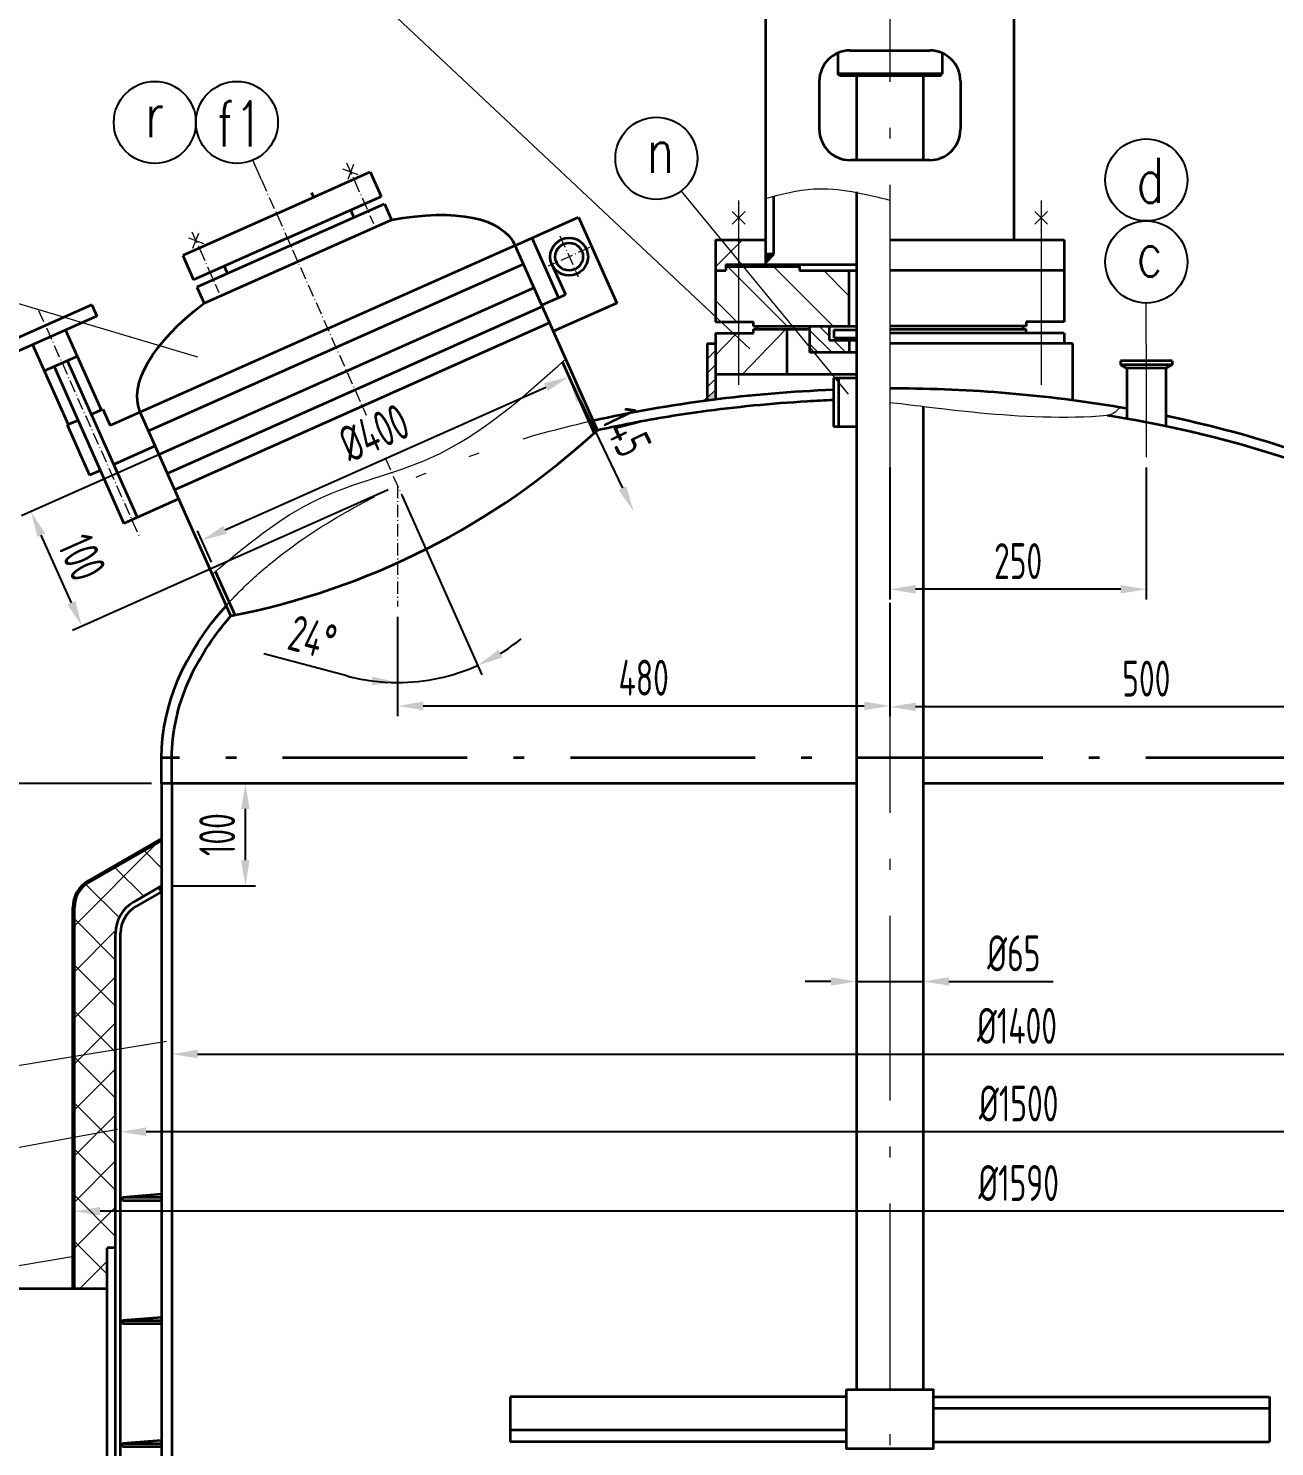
# Model space of a CAD drawing. Header units: millimetres. Extents: x -5840 to 100, y -65 to 8345.
# Drawn here: x -4741 to -3526, y 5508 to 6891 of the extents above; entities that cross this region are included whole.
import ezdxf

# ---------------------------------------------------------------- set-up
doc = ezdxf.new("R2010")
doc.units = ezdxf.units.MM
doc.linetypes.add('ACAD_ISO10W100', pattern=[18.7, 12, -3, 0.7, -3])
doc.linetypes.add('ACAD_ISO12W100', pattern=[22.4, 12, -3, 0.7, -3, 0.7, -3])
doc.layers.get('Defpoints').update_dxf_attribs({"color": 2})
for name, color, linetype, lineweight in [('中心线', 1, 'ACAD_ISO10W100', 18), ('中粗线', 4, 'Continuous', 35), ('双点划线', 3, 'ACAD_ISO12W100', 18), ('文本', 7, 'Continuous', 18), ('标注', 7, 'Continuous', 18), ('细实线', 7, 'Continuous', 18)]:
    doc.layers.add(name, color=color, linetype=linetype, lineweight=lineweight)
doc.styles.add('HGCAD', font='gbenor.shx', dxfattribs={"width": 0.75, "bigfont": 'gbcbig.shx'})
doc.styles.add('HZTXT', font='TXT.SHX', dxfattribs={"width": 0.75, "bigfont": 'HZTXT'})
doc.dimstyles.new('HGCAD$0', dxfattribs={"dimscale": 15, "dimtxt": 3.5, "dimasz": 2.5, "dimexe": 1, "dimexo": 1, "dimgap": 1, "dimtad": 1, "dimdec": 0, "dimdsep": 46, "dimtxsty": 'HGCAD', "dimcen": 0, "dimadec": 0, "dimazin": 0, "dimtfac": 1, "dimtmove": 0, "dimatfit": 0, "dimfxl": 0, "dimarcsym": 0})
doc.dimstyles.new('HGCAD$2', dxfattribs={"dimscale": 15, "dimtxt": 3.5, "dimasz": 2.5, "dimexe": 1, "dimexo": 1, "dimgap": 1, "dimtad": 2, "dimtih": 1, "dimdec": 0, "dimdsep": 46, "dimtxsty": 'HGCAD', "dimcen": 0, "dimadec": 0, "dimazin": 0, "dimtfac": 1, "dimtmove": 0, "dimatfit": 0, "dimfxl": 0, "dimarcsym": 0})

# ---------------------------------------------------------------- blocks, each defined once
blk = doc.blocks.new('*D7')
at = {"layer": 'Defpoints', "color": 0, "ltscale": 10}
for p in [(-4214.1, 6550.8), (-4200.6, 6520.5), (-4558.7, 6361)]:
    blk.add_point(p, dxfattribs=at)
at = {"layer": '标注', "color": 0, "lineweight": -2, "ltscale": 10}
for p, q in [((-4204.6, 6529.6), (-4218.2, 6560)), ((-4549.4, 6401.6), (-4236.9, 6540.7)), ((-4562.8, 6370.2), (-4576.3, 6400.5))]:
    blk.add_line(p, q, dxfattribs=at)
at = {"layer": '标注', "color": 0, "ltscale": 10}
for points in [[(-4238.6, 6544.5), (-4235.2, 6536.9), (-4214.1, 6550.8)], [(-4551.1, 6405.4), (-4547.7, 6397.7), (-4572.2, 6391.4)]]:
    blk.add_solid(points, dxfattribs=at)
at = {"layer": '标注', "color": 0, "ltscale": 10, "insert": (-4404.3, 6496.2), "char_height": 35, "attachment_point": 5, "rotation": 24, "style": 'HGCAD'}
blk.add_mtext('%%c400', dxfattribs=at)
blk = doc.blocks.new('*D9')
at = {"layer": 'Defpoints', "color": 0, "ltscale": 10}
for p in [(-4514.1, 6742.8), (-4412, 6513.4), (-4381.4, 6444.6), (-4381.4, 6326.7), (-4328.5, 6260.1)]:
    blk.add_point(p, dxfattribs=at)
at = {"layer": '标注', "color": 0, "lineweight": -2, "ltscale": 10}
for p, q in [((-4377.3, 6435.5), (-4299.2, 6260.2)), ((-4381.4, 6316.7), (-4381.4, 6242.7)), ((-4430.9, 6259.2), (-4511.7, 6280.8))]:
    blk.add_line(p, q, dxfattribs=at)
for start, end in [(301.4679, 308.9359), (270, 294), (255.0322, 270), (255.0641, 262.5321)]:
    blk.add_arc((-4381.4, 6444.6), 191.9, start, end, dxfattribs=at)
at = {"layer": '标注', "color": 0, "ltscale": 10}
for points in [[(-4279.2, 6277.2), (-4283.1, 6284.6), (-4303.3, 6269.3)], [(-4406, 6258.5), (-4406.6, 6250.2), (-4381.4, 6252.7)]]:
    blk.add_solid(points, dxfattribs=at)
at = {"layer": '标注', "color": 0, "ltscale": 10, "insert": (-4464.2, 6296.6), "char_height": 35, "attachment_point": 5, "rotation": 345.0322, "style": 'HGCAD'}
blk.add_mtext('24°', dxfattribs=at)
blk = doc.blocks.new('*D10')
at = {"layer": 'Defpoints', "color": 0, "ltscale": 10}
for p in [(-3901.4, 6340.5), (-4381.4, 6326.7), (-3901.4, 6229.9)]:
    blk.add_point(p, dxfattribs=at)
at = {"layer": '标注', "color": 0, "lineweight": -2, "ltscale": 10}
for p, q in [((-3901.4, 6330.5), (-3901.4, 6219.9)), ((-4381.4, 6316.7), (-4381.4, 6219.9)), ((-4356.4, 6229.9), (-3926.4, 6229.9))]:
    blk.add_line(p, q, dxfattribs=at)
at = {"layer": '标注', "color": 0, "ltscale": 10}
for points in [[(-4356.4, 6234.1), (-4356.4, 6225.7), (-4381.4, 6229.9)], [(-3926.4, 6234.1), (-3926.4, 6225.7), (-3901.4, 6229.9)]]:
    blk.add_solid(points, dxfattribs=at)
at = {"layer": '标注', "color": 0, "ltscale": 10, "insert": (-4141.4, 6257.4), "char_height": 35, "attachment_point": 5, "style": 'HGCAD'}
blk.add_mtext('480', dxfattribs=at)
blk = doc.blocks.new('*D11')
at = {"layer": 'Defpoints', "color": 0, "ltscale": 10}
for p in [(-4601.4, 6123.8), (-3201.4, 6123.8), (-3201.4, 5890.4)]:
    blk.add_point(p, dxfattribs=at)
at = {"layer": '标注', "color": 0, "lineweight": -2, "ltscale": 10}
for p, q in [((-4601.4, 6113.8), (-4601.4, 5880.4)), ((-3201.4, 6113.8), (-3201.4, 5880.4)), ((-4576.4, 5890.4), (-3226.4, 5890.4))]:
    blk.add_line(p, q, dxfattribs=at)
at = {"layer": '标注', "color": 0, "ltscale": 10}
for points in [[(-4576.4, 5894.6), (-4576.4, 5886.3), (-4601.4, 5890.4)], [(-3226.4, 5894.6), (-3226.4, 5886.3), (-3201.4, 5890.4)]]:
    blk.add_solid(points, dxfattribs=at)
at = {"layer": '标注', "color": 0, "ltscale": 10, "insert": (-3777.5, 5917.9), "char_height": 35, "attachment_point": 5, "style": 'HGCAD'}
blk.add_mtext('%%c1400', dxfattribs=at)
blk = doc.blocks.new('*D13')
at = {"layer": 'Defpoints', "color": 0, "ltscale": 10}
for p in [(-4651.4, 5814.7), (-3151.4, 5697.1), (-4651.4, 5657.6)]:
    blk.add_point(p, dxfattribs=at)
at = {"layer": '标注', "color": 0, "lineweight": -2, "ltscale": 10}
for p, q in [((-4651.4, 5667.6), (-4651.4, 5824.7)), ((-3151.4, 5707.1), (-3151.4, 5824.7)), ((-3176.4, 5814.7), (-4626.4, 5814.7))]:
    blk.add_line(p, q, dxfattribs=at)
at = {"layer": '标注', "color": 0, "ltscale": 10}
for points in [[(-4626.4, 5818.9), (-4626.4, 5810.5), (-4651.4, 5814.7)], [(-3176.4, 5818.9), (-3176.4, 5810.5), (-3151.4, 5814.7)]]:
    blk.add_solid(points, dxfattribs=at)
at = {"layer": '标注', "color": 0, "ltscale": 10, "insert": (-3775.8, 5842.2), "char_height": 35, "attachment_point": 5, "style": 'HGCAD'}
blk.add_mtext('%%c1500', dxfattribs=at)
blk = doc.blocks.new('*D15')
at = {"layer": 'Defpoints', "color": 0, "ltscale": 10}
for p in [(-4696.4, 5737.2), (-4696.4, 5727.8), (-3106.4, 5727.8)]:
    blk.add_point(p, dxfattribs=at)
at = {"layer": '标注', "color": 0, "lineweight": -2, "ltscale": 10}
for p, q in [((-4696.4, 5737.8), (-4696.4, 5747.2)), ((-3106.4, 5737.8), (-3106.4, 5747.2)), ((-3131.4, 5737.2), (-4671.4, 5737.2))]:
    blk.add_line(p, q, dxfattribs=at)
at = {"layer": '标注', "color": 0, "ltscale": 10}
for points in [[(-4671.4, 5741.4), (-4671.4, 5733), (-4696.4, 5737.2)], [(-3131.4, 5741.4), (-3131.4, 5733), (-3106.4, 5737.2)]]:
    blk.add_solid(points, dxfattribs=at)
at = {"layer": '标注', "color": 0, "ltscale": 10, "insert": (-3775.9, 5764.7), "char_height": 35, "attachment_point": 5, "style": 'HGCAD'}
blk.add_mtext('%%c1590', dxfattribs=at)
blk = doc.blocks.new('*D18')
at = {"layer": 'Defpoints', "color": 0, "ltscale": 10}
for p in [(-3901.4, 6472.5), (-3651.4, 6472.5), (-3901.4, 6343.6)]:
    blk.add_point(p, dxfattribs=at)
at = {"layer": '标注', "color": 0, "lineweight": -2, "ltscale": 10}
for p, q in [((-3901.4, 6462.5), (-3901.4, 6333.6)), ((-3651.4, 6462.5), (-3651.4, 6333.6)), ((-3676.4, 6343.6), (-3876.4, 6343.6))]:
    blk.add_line(p, q, dxfattribs=at)
at = {"layer": '标注', "color": 0, "ltscale": 10}
for points in [[(-3876.4, 6347.8), (-3876.4, 6339.4), (-3901.4, 6343.6)], [(-3676.4, 6347.8), (-3676.4, 6339.4), (-3651.4, 6343.6)]]:
    blk.add_solid(points, dxfattribs=at)
at = {"layer": '标注', "color": 0, "ltscale": 10, "insert": (-3776.4, 6371.1), "char_height": 35, "attachment_point": 5, "style": 'HGCAD'}
blk.add_mtext('250', dxfattribs=at)
blk = doc.blocks.new('*D19')
at = {"layer": 'Defpoints', "color": 0, "ltscale": 10}
for p in [(-3401.4, 6399.9), (-3901.4, 6229), (-3901.4, 6229)]:
    blk.add_point(p, dxfattribs=at)
at = {"layer": '标注', "color": 0, "lineweight": -2, "ltscale": 10}
for p, q in [((-3401.4, 6389.9), (-3401.4, 6219)), ((-3426.4, 6229), (-3876.4, 6229))]:
    blk.add_line(p, q, dxfattribs=at)
at = {"layer": '标注', "color": 0, "ltscale": 10}
for points in [[(-3876.4, 6233.2), (-3876.4, 6224.9), (-3901.4, 6229)], [(-3426.4, 6233.2), (-3426.4, 6224.9), (-3401.4, 6229)]]:
    blk.add_solid(points, dxfattribs=at)
at = {"layer": '标注', "color": 0, "ltscale": 10, "insert": (-3651.4, 6256.5), "char_height": 35, "attachment_point": 5, "style": 'HGCAD'}
blk.add_mtext('500', dxfattribs=at)
blk = doc.blocks.new('*D20')
at = {"layer": 'Defpoints', "color": 0, "ltscale": 10}
for p in [(-4611.4, 6154.4), (-4529.7, 6154.4), (-4611.4, 6054.4)]:
    blk.add_point(p, dxfattribs=at)
at = {"layer": '标注', "color": 0, "lineweight": -2, "ltscale": 10}
for p, q in [((-4601.4, 6154.4), (-4519.7, 6154.4)), ((-4529.7, 6079.4), (-4529.7, 6129.4)), ((-4601.4, 6054.4), (-4519.7, 6054.4))]:
    blk.add_line(p, q, dxfattribs=at)
at = {"layer": '标注', "color": 0, "ltscale": 10}
for points in [[(-4533.9, 6129.4), (-4525.6, 6129.4), (-4529.7, 6154.4)], [(-4533.9, 6079.4), (-4525.6, 6079.4), (-4529.7, 6054.4)]]:
    blk.add_solid(points, dxfattribs=at)
at = {"layer": '标注', "color": 0, "ltscale": 10, "insert": (-4557.2, 6104.4), "char_height": 35, "attachment_point": 5, "rotation": 90, "style": 'HGCAD'}
blk.add_mtext('100', dxfattribs=at)
blk = doc.blocks.new('*D29')
at = {"layer": 'Defpoints', "color": 0, "ltscale": 10}
for p in [(-4611.4, 6154.4), (-4982, 4934.4), (-4611.4, 4934.4)]:
    blk.add_point(p, dxfattribs=at)
at = {"layer": '标注', "color": 0, "lineweight": -2, "ltscale": 10}
for p, q in [((-4621.4, 6154.4), (-4992, 6154.4)), ((-4982, 6129.4), (-4982, 4959.4)), ((-4621.4, 4934.4), (-4992, 4934.4))]:
    blk.add_line(p, q, dxfattribs=at)
at = {"layer": '标注', "color": 0, "ltscale": 10}
for points in [[(-4986.1, 6129.4), (-4977.8, 6129.4), (-4982, 6154.4)], [(-4986.1, 4959.4), (-4977.8, 4959.4), (-4982, 4934.4)]]:
    blk.add_solid(points, dxfattribs=at)
at = {"layer": '标注', "color": 0, "ltscale": 10, "insert": (-5009.5, 5544.4), "char_height": 35, "attachment_point": 5, "rotation": 90, "style": 'HGCAD'}
blk.add_mtext('1220', dxfattribs=at)
blk = doc.blocks.new('*D32')
at = {"layer": 'Defpoints', "color": 0, "ltscale": 10}
for p in [(-5100, 7516.6), (-3970.4, 7516.6), (-3593.4, 4419.5)]:
    blk.add_point(p, dxfattribs=at)
at = {"layer": '标注', "color": 0, "lineweight": -2, "ltscale": 10}
for p, q in [((-3980.4, 7516.6), (-5110, 7516.6)), ((-5100, 4444.5), (-5100, 7491.6)), ((-3603.4, 4419.5), (-5110, 4419.5))]:
    blk.add_line(p, q, dxfattribs=at)
at = {"layer": '标注', "color": 0, "ltscale": 10}
for points in [[(-5104.2, 7491.6), (-5095.9, 7491.6), (-5100, 7516.6)], [(-5104.2, 4444.5), (-5095.9, 4444.5), (-5100, 4419.5)]]:
    blk.add_solid(points, dxfattribs=at)
at = {"layer": '标注', "color": 0, "ltscale": 10, "insert": (-5127.5, 5968.1), "char_height": 35, "attachment_point": 5, "rotation": 90, "style": 'HGCAD'}
blk.add_mtext('～3100', dxfattribs=at)
blk = doc.blocks.new('*D51')
at = {"layer": 'Defpoints', "color": 0, "ltscale": 10}
for p in [(-3933.9, 6022.4), (-3868.9, 6022.4), (-3868.9, 5961.2)]:
    blk.add_point(p, dxfattribs=at)
at = {"layer": '标注', "color": 0, "lineweight": -2, "ltscale": 10}
for p, q in [((-3933.9, 6012.4), (-3933.9, 5951.2)), ((-3868.9, 6012.4), (-3868.9, 5951.2)), ((-3958.9, 5961.2), (-3983.9, 5961.2)), ((-3933.9, 5961.2), (-3868.9, 5961.2)), ((-3843.9, 5961.2), (-3742.3, 5961.2))]:
    blk.add_line(p, q, dxfattribs=at)
at = {"layer": '标注', "color": 0, "ltscale": 10}
for points in [[(-3958.9, 5965.4), (-3958.9, 5957.1), (-3933.9, 5961.2)], [(-3843.9, 5965.4), (-3843.9, 5957.1), (-3868.9, 5961.2)]]:
    blk.add_solid(points, dxfattribs=at)
at = {"layer": '标注', "color": 0, "ltscale": 10, "insert": (-3780.6, 5988.7), "char_height": 35, "attachment_point": 5, "style": 'HGCAD'}
blk.add_mtext('%%C65', dxfattribs=at)
blk = doc.blocks.new('*D57')
at = {"layer": 'Defpoints', "color": 0, "ltscale": 10}
for p in [(-4431, 6556.2), (-4381.4, 6444.6), (-4738.8, 6419.2)]:
    blk.add_point(p, dxfattribs=at)
at = {"layer": '细实线', "color": 0, "lineweight": -2, "ltscale": 10}
for p, q in [((-4440.2, 6552.2), (-4748, 6415.1)), ((-4390.5, 6440.6), (-4698.3, 6303.5)), ((-4699.3, 6330.5), (-4728.7, 6396.4))]:
    blk.add_line(p, q, dxfattribs=at)
at = {"layer": '细实线', "color": 0, "ltscale": 10}
for points in [[(-4724.9, 6398.1), (-4732.5, 6394.7), (-4738.8, 6419.2)], [(-4695.5, 6332.1), (-4703.1, 6328.8), (-4689.1, 6307.6)]]:
    blk.add_solid(points, dxfattribs=at)
at = {"layer": '细实线', "color": 0, "ltscale": 10, "insert": (-4688.9, 6374.6), "char_height": 35, "attachment_point": 5, "rotation": 294, "style": 'HGCAD'}
blk.add_mtext('100', dxfattribs=at)
blk = doc.blocks.new('*D80')
at = {"layer": 'Defpoints', "color": 0, "ltscale": 10}
for p in [(-4214.1, 6550.8), (-4151.3, 6419.7), (-4151.3, 6419.7)]:
    blk.add_point(p, dxfattribs=at)
at = {"layer": '文本', "color": 0, "lineweight": -2, "ltscale": 10}
blk.add_line((-4203.3, 6528.3), (-4162.1, 6442.2), dxfattribs=at)
at = {"layer": '文本', "color": 0, "ltscale": 10}
for points in [[(-4199.5, 6530.1), (-4207.1, 6526.5), (-4214.1, 6550.8)], [(-4158.4, 6444), (-4165.9, 6440.4), (-4151.3, 6419.7)]]:
    blk.add_solid(points, dxfattribs=at)
at = {"layer": '文本', "color": 0, "ltscale": 10, "insert": (-4157.9, 6497.1), "char_height": 35, "attachment_point": 5, "rotation": 295.5766, "style": 'HGCAD'}
blk.add_mtext('145', dxfattribs=at)

msp = doc.modelspace()

# ---------------------------------------------------------------- hatches: boundary and pattern name
at = {"layer": '标注', "ltscale": 10}
h = msp.add_hatch(dxfattribs=at)
h.set_pattern_fill('ANSI31', color=256, scale=10, angle=1, style=0)
h.set_pattern_definition([(46, (-91.62, -93.667), (-22.83904, 22.0554), [])])
h.paths.add_polyline_path([(-4001.4, 6594.4), (-4003.5, 6597.3), (-4034.4, 6597.3), (-4034.4, 6593.3), (-4048.9, 6593.3), (-4048.9, 6553.3), (-4001.4, 6553.3)])
h.paths.add_polyline_path([(-4048.9, 6593.3), (-4071.4, 6593.3), (-4071.4, 6553.3), (-4048.9, 6553.3)])
h = msp.add_hatch(dxfattribs=at)
h.set_pattern_fill('ANSI31', color=256, scale=3, angle=1, style=0)
h.set_pattern_definition([(46, (-91.6195, -93.667), (-6.851712, 6.616621), [])])
h.paths.add_polyline_path([(-4071.4, 6583.3), (-4079.4, 6583.3), (-4079.4, 6530.7), (-4071.4, 6537.8)])
at = {"layer": '细实线', "ltscale": 10}
h = msp.add_hatch(dxfattribs=at)
h.set_pattern_fill('ANSI31', color=256, scale=10, style=0)
h.set_pattern_definition([(45, (-91.62, -93.667), (-22.45064, 22.45064), [])])
h.paths.add_polyline_path([(-4048.9, 6660.3), (-4022.5, 6660.3), (-4022.5, 6684.3), (-4048.9, 6684.3)])
h.paths.add_polyline_path([(-4071.4, 6654.3), (-4061.4, 6654.3), (-4061.4, 6660.3), (-4048.9, 6660.3), (-4048.9, 6684.3), (-4071.4, 6684.3)])
msp.add_hatch(color=256, dxfattribs=at).paths.add_polyline_path([(-4014.5, 6670.3), (-4022.5, 6670.3), (-4022.5, 6662.3)])
h = msp.add_hatch(dxfattribs=at)
h.set_pattern_fill('ANSI31', color=256, scale=10, angle=90, style=0)
h.set_pattern_definition([(135, (-91.62, -93.667), (-22.45064, -22.45064), [])])
h.paths.add_polyline_path([(-4048.9, 6658.3), (-4048.9, 6604.3), (-4034.4, 6604.3), (-4034.4, 6600.3), (-3941.4, 6600.3), (-3941.4, 6654.3), (-3989.4, 6654.3), (-3989.4, 6658.3)])
h.paths.add_polyline_path([(-4071.4, 6604.3), (-4048.9, 6604.3), (-4048.9, 6658.3), (-4061.4, 6658.3), (-4061.4, 6654.3), (-4071.4, 6654.3)])
h = msp.add_hatch(dxfattribs=at)
h.set_pattern_fill('ANSI37', color=256, style=0)
h.set_pattern_definition([(45, (-158.1182, 470.368), (-2.245064, 2.245064), []), (135, (-158.1182, 470.368), (-2.245064, -2.245064), [])])
h.paths.add_polyline_path([(-4060.4, 6660.3), (-4060.4, 6658.3), (-4025.7, 6658.3), (-4025.7, 6660.3)])
h = msp.add_hatch(dxfattribs=at)
h.set_pattern_fill('ANSI31', color=256, scale=3, angle=90, style=0)
h.set_pattern_definition([(135, (-91.6195, -93.667), (-6.735192, -6.735192), [])])
h.paths.add_polyline_path([(-3971.9, 6600.3), (-3979.4, 6600.3), (-3979.4, 6574.4), (-3971.9, 6574.4)])
h.paths.add_polyline_path([(-3971.9, 6574.4), (-3941, 6574.4), (-3941, 6586.4), (-3960.5, 6586.4), (-3960.5, 6600.3), (-3971.9, 6600.3)])
h = msp.add_hatch(color=256, dxfattribs=at)
edge = h.paths.add_edge_path()
edge.add_line((-4071.4, 6537.8), (-4083, 6527.4))
edge.add_ellipse((-3901.4, 6179.4), major_axis=(-710, 0), ratio=0.507042, start_angle=283.8533, end_angle=284.8252, ccw=False)
edge.add_line((-4071.4, 6528.9), (-4071.4, 6537.8))
at = {"layer": '细实线', "ltscale": 8}
h = msp.add_hatch(dxfattribs=at)
h.set_pattern_fill('ANSI37', color=256, scale=10, angle=90, style=0)
h.set_pattern_definition([(135, (-158.118, -267.347), (-22.45064, -22.45064), []), (225, (-158.118, -267.347), (22.45064, -22.45064), [])])
h.paths.add_polyline_path([(-4696.4, 5661.4), (-4664.4, 5661.4), (-4664.4, 5701.4), (-4656.4, 5701.4), (-4656.4, 6008.2, -0.267949), (-4638.9, 6038.5), (-4611.4, 6054.4), (-4611.4, 6098.8), (-4682.1, 6058, 0.267949), (-4696.4, 6033.3)])
at = {"layer": '细实线', "ltscale": 15}
msp.add_hatch(color=256, dxfattribs=at).paths.add_polyline_path([(-4613.9, 6052.9), (-4611.4, 6054.4), (-4611.4, 6048.6)])

# ---------------------------------------------------------------- linework, layer by layer
at = {"layer": 'Defpoints'}
for centre in [(-4618, 6798.8), (-4538, 6798.8), (-4129, 6763.8), (-3651.4, 6742.7), (-3651.4, 6662.7)]:
    msp.add_circle(centre, 40, dxfattribs=at)
at = {"layer": '中心线', "ltscale": 15}
for p, q in [((-3901.4, 7579.5), (-3901.4, 6586.2)), ((-4048.9, 6722.8), (-4048.9, 6531.5)), ((-3753.9, 6722.8), (-3753.9, 6531.5)), ((-3901.4, 6586.2), (-3901.4, 4738.4)), ((-3651.4, 6582.7), (-3651.4, 6472.5))]:
    msp.add_line(p, q, dxfattribs=at)
at = {"layer": '中心线'}
for p, q in [((-4431.1, 6759.3), (-4404.8, 6700.1)), ((-4514.1, 6742.8), (-4412, 6513.4)), ((-4581.9, 6692.2), (-4555.5, 6633)), ((-4223.1, 6688.3), (-4205.3, 6648.3)), ((-4194.2, 6676.7), (-4234.7, 6658.7)), ((-4731.3, 6615.5), (-4633.4, 6395.6)), ((-4393.1, 6471.1), (-4331.6, 6332.9)), ((-4381.4, 6444.6), (-4381.4, 6326.7))]:
    msp.add_line(p, q, dxfattribs=at)
at = {"layer": '中粗线'}
for p, q in [((-4022.5, 6660.3), (-4022.5, 7254.3)), ((-3780.3, 6684.3), (-3780.3, 7254.3)), ((-3933.9, 6844.1), (-3933.9, 6762.1)), ((-3868.9, 6844.1), (-3868.9, 6762.1)), ((-4499.4, 6709.8), (-4408.1, 6750.5)), ((-4408.1, 6750.5), (-4397.5, 6726.7)), ((-4488.9, 6686.1), (-4397.5, 6726.7)), ((-4465.3, 6730.5), (-4463.2, 6725.9)), ((-4014.5, 6670.3), (-4014.5, 6726.8)), ((-3933.9, 6731), (-3933.9, 5563.4)), ((-4499.4, 6709.8), (-4590.8, 6669.2)), ((-4485.6, 6678.8), (-4394.2, 6719.4)), ((-4427.2, 6713.5), (-4423.9, 6706.2)), ((-4394.2, 6719.4), (-4387.3, 6703.8)), ((-4570, 6622.5), (-4387.3, 6703.8)), ((-4266.8, 6678.9), (-4204.9, 6706.5)), ((-4204.9, 6706.5), (-4167.6, 6622.7)), ((-4488.9, 6686.1), (-4580.2, 6645.4)), ((-4250.4, 6686.2), (-4224.4, 6627.9)), ((-4071.4, 6684.3), (-4022.5, 6684.3)), ((-4071.4, 6684.3), (-4071.4, 6604.3)), ((-3901.4, 6684.3), (-3731.4, 6684.3)), ((-3731.4, 6684.3), (-3731.4, 6604.3)), ((-4266.8, 6678.9), (-4632.2, 6516.2)), ((-4590.8, 6669.2), (-4580.2, 6645.4)), ((-4485.6, 6678.8), (-4577, 6638.1)), ((-4258.6, 6660.7), (-4624, 6498)), ((-4550.5, 6658.6), (-4547.3, 6651.3)), ((-4230.9, 6660.4), (-4217.7, 6630.9)), ((-4071.4, 6654.3), (-4061.4, 6654.3)), ((-4061.4, 6660.3), (-4021.4, 6660.3)), ((-4061.4, 6660.3), (-4061.4, 6654.3)), ((-4061.4, 6658.3), (-3989.4, 6658.3)), ((-4060.4, 6660.3), (-4060.4, 6658.3)), ((-4025.7, 6660.3), (-4025.7, 6658.3)), ((-4021.4, 6660.3), (-3933.9, 6660.3)), ((-3989.4, 6660.3), (-3989.4, 6654.3)), ((-3989.4, 6654.3), (-3933.9, 6654.3)), ((-3941.4, 6654.3), (-3941.4, 6600.3)), ((-3731.4, 6654.3), (-3901.4, 6654.3)), ((-4577, 6638.1), (-4570, 6622.5)), ((-4248.3, 6637.6), (-4613.8, 6474.9)), ((-4224.4, 6627.9), (-4240.8, 6620.6)), ((-4224.4, 6627.9), (-4217.7, 6630.9)), ((-4679.4, 6621), (-4770.2, 6580.6)), ((-4674.5, 6610), (-4765.3, 6569.6)), ((-4679.4, 6621), (-4674.5, 6610)), ((-4240.2, 6619.3), (-4605.6, 6456.6)), ((-4167.6, 6622.7), (-4229.5, 6595.2)), ((-4705, 6596.4), (-4670.4, 6518.5)), ((-4233.1, 6603.4), (-4598.5, 6440.7)), ((-4233.1, 6603.4), (-4598.5, 6440.7)), ((-4071.4, 6604.3), (-4034.4, 6604.3)), ((-4034.4, 6600.3), (-3933.9, 6600.3)), ((-4034.4, 6597.3), (-3979.4, 6597.3)), ((-3979.4, 6574.4), (-3979.4, 6600.3)), ((-3960.5, 6600.3), (-3960.5, 6586.4)), ((-3955.9, 6596.7), (-3955.9, 6588.9)), ((-3955.9, 6596.7), (-3933.9, 6596.7)), ((-3768.4, 6600.3), (-3901.4, 6600.3)), ((-3901.4, 6597.3), (-3768.4, 6597.3)), ((-3731.4, 6604.3), (-3768.4, 6604.3)), ((-3768.4, 6604.3), (-3768.4, 6600.3)), ((-4079.4, 6583.3), (-4079.4, 6528.9)), ((-4071.4, 6593.3), (-4071.4, 6557.3)), ((-4071.4, 6593.3), (-4071.4, 6528.9)), ((-3960.5, 6586.4), (-3933.9, 6586.4)), ((-3955.9, 6588.9), (-3933.9, 6588.9)), ((-3941, 6586.4), (-3941, 6574.4)), ((-3731.4, 6593.3), (-3901.4, 6593.3)), ((-3723.4, 6583.3), (-3901.4, 6583.3)), ((-3731.4, 6593.3), (-3731.4, 6583.3)), ((-3731.4, 6593.3), (-3731.4, 6583.3)), ((-3723.4, 6583.3), (-3723.4, 6528.9)), ((-4737.1, 6582.2), (-4702.4, 6504.3)), ((-4693.6, 6570.7), (-4725.6, 6556.5)), ((-3933.9, 6574.4), (-3979.4, 6574.4)), ((-4716.2, 6560.7), (-4648.1, 6407.9)), ((-4635, 6413.7), (-4703.1, 6566.5)), ((-4679.8, 6514.3), (-4668.6, 6519.3)), ((-4668.6, 6519.3), (-4661.4, 6503.2)), ((-4632.2, 6516.2), (-4661.4, 6503.2)), ((-3868.9, 6521.7), (-3868.9, 5563.4)), ((-4703.5, 6503.8), (-4692.9, 6508.5)), ((-4703.5, 6503.8), (-4681.7, 6454.8)), ((-4617.5, 6483.4), (-4658, 6465.3)), ((-4671.1, 6459.5), (-4681.7, 6454.8)), ((-4594.5, 6431.7), (-4648.1, 6407.9)), ((-3943.6, 5556.2), (-4271.5, 5556.2)), ((-4271.5, 5556.2), (-4271.5, 5512.5)), ((-3859.2, 5556.2), (-3531.3, 5556.2)), ((-3531.3, 5556.2), (-3531.3, 5512.5)), ((-3531.3, 5544.7), (-3859.2, 5544.7)), ((-4271.5, 5524), (-3943.6, 5524)), ((-3943.6, 5512.5), (-4271.5, 5512.5)), ((-3859.2, 5512.5), (-3531.3, 5512.5))]:
    msp.add_line(p, q, dxfattribs=at)
at = {"layer": '中粗线', "ltscale": 10}
for p, q in [((-3952.3, 6866.4), (-3952.3, 6846.1)), ((-3940.2, 6869), (-3862.6, 6869)), ((-3850.5, 6866.4), (-3850.5, 6846.1)), ((-3950.3, 6844.1), (-3952.3, 6846.1)), ((-3850.5, 6846.1), (-3952.3, 6846.1)), ((-3852.5, 6844.1), (-3850.5, 6846.1)), ((-3970.2, 6839), (-3970.2, 6792.1)), ((-3852.5, 6844.1), (-3950.3, 6844.1)), ((-3832.6, 6839), (-3832.6, 6792.1)), ((-3862.6, 6762.1), (-3940.2, 6762.1)), ((-4022.5, 6662.3), (-4014.5, 6670.3)), ((-4014.5, 6670.3), (-4022.5, 6670.3)), ((-4034.4, 6600.3), (-4034.4, 6604.3)), ((-4034.4, 6593.3), (-4034.4, 6597.3)), ((-4031, 6600.3), (-4031, 6597.3)), ((-4001.4, 6553.3), (-4001.4, 6597.3)), ((-3771.7, 6600.3), (-3771.7, 6597.3)), ((-3768.4, 6593.3), (-3768.4, 6597.3)), ((-4079.4, 6583.3), (-4071.4, 6583.3)), ((-4071.4, 6593.3), (-4034.4, 6593.3)), ((-3670.4, 6559.3), (-3670.4, 6509.8)), ((-3632.4, 6559.3), (-3632.4, 6502.5)), ((-4071.4, 6553.3), (-3933.9, 6553.3)), ((-3956.4, 6549.8), (-3933.9, 6549.8)), ((-3956.4, 6549.8), (-3956.4, 6502.3)), ((-3951.4, 6549.8), (-3951.4, 6502.3)), ((-3890, 6539.3), (-3901.4, 6539.3)), ((-3956.4, 6502.3), (-3933.9, 6502.3))]:
    msp.add_line(p, q, dxfattribs=at)
at = {"layer": '中粗线', "ltscale": 8}
for p, q in [((-4186.6, 6498.8), (-4266.8, 6678.9)), ((-4189.7, 6496), (-4220.6, 6565.4)), ((-3676.6, 6566.3), (-3676.6, 6562.3)), ((-3676.6, 6562.3), (-3670.4, 6559.3)), ((-3632.4, 6559.3), (-3670.4, 6559.3)), ((-3626.1, 6562.3), (-3632.4, 6559.3)), ((-3626.1, 6566.3), (-3626.1, 6562.3)), ((-4543.8, 6317.7), (-4632.2, 6516.2)), ((-4539.8, 6318.5), (-4558.7, 6361)), ((-4697.9, 5661.4), (-4697.9, 6033.3)), ((-4696.4, 5661.4), (-4696.4, 6033.3)), ((-4656.4, 5701.4), (-4664.4, 5701.4)), ((-4664.4, 5386.4), (-4664.4, 5701.4)), ((-4664.4, 5661.4), (-4761, 5661.4))]:
    msp.add_line(p, q, dxfattribs=at)
at = {"layer": '中粗线', "ltscale": 15}
for p, q in [((-3626.1, 6566.3), (-3676.6, 6566.3)), ((-3626.1, 6562.3), (-3676.6, 6562.3)), ((-4611.4, 6154.4), (-4611.4, 6179.4)), ((-4601.4, 6154.4), (-4601.4, 6179.4)), ((-4611.4, 6154.4), (-4611.4, 5157)), ((-3933.9, 6154.4), (-4611.4, 6154.4)), ((-4601.4, 6154.4), (-4601.4, 5157)), ((-3191.4, 6154.4), (-3868.9, 6154.4)), ((-4611.4, 6100.6), (-4682.9, 6059.3)), ((-4611.4, 6098.8), (-4682.1, 6058)), ((-4611.4, 6054.4), (-4638.9, 6038.5)), ((-4611.4, 6048.6), (-4636.4, 6034.2)), ((-4611.4, 6048.6), (-4613.9, 6052.9)), ((-4656.4, 5307), (-4656.4, 6008.2)), ((-4651.4, 5307), (-4651.4, 6008.2)), ((-4649.4, 5750.9), (-4611.4, 5754)), ((-4649.4, 5747.8), (-4649.4, 5750.9)), ((-4649.4, 5750.8), (-4611.4, 5750.8)), ((-4649.4, 5747.8), (-4611.4, 5747.8)), ((-4649.4, 5630.9), (-4611.4, 5634)), ((-4649.4, 5627.8), (-4649.4, 5630.9)), ((-4649.4, 5630.8), (-4611.4, 5630.8)), ((-4649.4, 5627.8), (-4611.4, 5627.8)), ((-4649.4, 5510.9), (-4611.4, 5514)), ((-4649.4, 5507.8), (-4649.4, 5510.9)), ((-4649.4, 5510.8), (-4611.4, 5510.8)), ((-4649.4, 5507.8), (-4611.4, 5507.8))]:
    msp.add_line(p, q, dxfattribs=at)
at = {"layer": '中粗线', "color": 1, "linetype": 'ACAD_ISO10W100', "ltscale": 15}
msp.add_line((-3191.4, 6179.4), (-4611.4, 6179.4), dxfattribs=at)
at = {"layer": '中粗线'}
msp.add_lwpolyline([(-3943.6, 5563.4), (-3859.2, 5563.4), (-3859.2, 5505.4), (-3943.6, 5505.4)], close=True, dxfattribs=at)
for radius in [18.4, 13.5]:
    msp.add_circle((-4214.1, 6667.9), radius, dxfattribs=at)
at = {"layer": '中粗线', "ltscale": 10}
for centre, start, end in [((-3940.2, 6839), 90, 180), ((-3862.6, 6839), 0, 90), ((-3940.2, 6792.1), 180, 270), ((-3862.6, 6792.1), 270, 360)]:
    msp.add_arc(centre, 30, start, end, dxfattribs=at)
at = {"layer": '中粗线', "ltscale": 8}
for centre, radius, start, end in [((-4683.2, 7035.6), 731.3, 280.9918, 312.7772), ((-4667.9, 6033.3), 30, 120, 180), ((-4667.9, 6033.3), 28.5, 120, 180)]:
    msp.add_arc(centre, radius, start, end, dxfattribs=at)
at = {"layer": '中粗线', "ltscale": 15}
for radius in [35, 30]:
    msp.add_arc((-4621.4, 6008.2), radius, 120, 180, dxfattribs=at)
at = {"layer": '中粗线', "ltscale": 8, "extrusion": (0, 0, -1)}
for start_param, end_param in [(5.235988, 6.283185), (3.141593, 4.18879)]:
    msp.add_ellipse((-4449.5, 6597.6), major_axis=(182.7, 81.3), ratio=0.414294, start_param=start_param, end_param=end_param, dxfattribs=at)
at = {"layer": '中粗线', "ltscale": 15, "extrusion": (0, 0, -1)}
for start_param, end_param in [(1.151061, 1.493254), (0, 0.424833)]:
    msp.add_ellipse((-3901.4, 6179.4), major_axis=(-710, 0), ratio=0.507042, start_param=start_param, end_param=end_param, dxfattribs=at)
at = {"layer": '中粗线', "ltscale": 15}
for major_axis, ratio, start_param, end_param in [((710, 0), 0.507042, 1.239412, 1.554765), ((700, 0), 0.5, 0, 1.263048), ((710, 0), 0.507042, 0.820726, 1.182218)]:
    msp.add_ellipse((-3901.4, 6179.4), major_axis=major_axis, ratio=ratio, start_param=start_param, end_param=end_param, dxfattribs=at)
for points, knots in [([(-4186.6, 6498.8), (-4177.1, 6500.9), (-4167.6, 6502.9), (-4134.2, 6509.6), (-4109.9, 6513.6), (-4051.4, 6521.6), (-4016.9, 6525), (-3973.5, 6527.5), (-3964.9, 6528), (-3956.4, 6528.3)], [1.154079, 1.154079, 1.154079, 1.154079, 1.1980369, 1.1980369, 1.3069493, 1.3069493, 1.4560981, 1.4560981, 1.4926937, 1.4926937, 1.4926937, 1.4926937]), ([(-4601.4, 6179.4), (-4601.4, 6191.7), (-4600, 6204.1), (-4594.7, 6228.7), (-4590.7, 6241), (-4580.1, 6265.4), (-4573.5, 6277.5), (-4559.1, 6298.9), (-4551.8, 6308.4), (-4543.8, 6317.7)], [0, 0, 0, 0, 0.1089124, 0.1089124, 0.2178249, 0.2178249, 0.3267373, 0.3267373, 0.4141818, 0.4141818, 0.4141818, 0.4141818])]:
    msp.add_open_spline(points, degree=3, knots=knots, dxfattribs=at)
at = {"layer": '双点划线', "ltscale": 15, "extrusion": (0, 0, -1)}
msp.add_ellipse((-3901.4, 6179.4), major_axis=(-710, 0), ratio=0.507042, start_param=0.424833, end_param=1.15111, dxfattribs=at)
at = {"layer": '文本', "ltscale": 10}
for p, q in [((-4038.1, 6578), (-4486.1, 6999.1)), ((-4576.1, 6570), (-5210.4, 6758.6)), ((-4606.7, 5902.6), (-5210.4, 5804.1)), ((-4654.3, 5817), (-5210.4, 5714.2)), ((-4697.1, 5693), (-5210.4, 5605.2))]:
    msp.add_line(p, q, dxfattribs=at)
at = {"layer": '标注', "ltscale": 10}
for p, q in [((-4514.1, 6742.8), (-4522.3, 6762)), ((-4105, 6731.8), (-3942.1, 6534)), ((-3651.4, 6582.7), (-3651.4, 6622.7))]:
    msp.add_line(p, q, dxfattribs=at)
at = {"layer": '细实线', "ltscale": 15}
for p, q in [((-4419.9, 6747.7), (-4434.6, 6753.3)), ((-4424.4, 6757.8), (-4430, 6743.2)), ((-4055.1, 6712.1), (-4042.6, 6699.6)), ((-4055.1, 6699.6), (-4042.6, 6712.1)), ((-3747.6, 6699.6), (-3760.1, 6712.1)), ((-3747.6, 6712.1), (-3760.1, 6699.6)), ((-4585.3, 6686.2), (-4570.6, 6680.6)), ((-4580.8, 6676.1), (-4575.2, 6690.7))]:
    msp.add_line(p, q, dxfattribs=at)
at = {"layer": '细实线', "ltscale": 10}
msp.add_line((-4071.4, 6537.8), (-4083, 6527.4), dxfattribs=at)
msp.add_arc((-3696.9, 6537.1), 25.4, 287.3985, 320.4547, dxfattribs=at)
for points in [[(-4022.5, 6724.7), (-3975.7, 6733.9), (-3901.4, 6723)], [(-4561.9, 6358.4), (-4458.9, 6431.5), (-4349.1, 6471.8), (-4217.4, 6568.2)]]:
    msp.add_spline(points, degree=3, dxfattribs=at)
msp.add_open_spline([(-3689.3, 6512.9), (-3770.8, 6505.8), (-3868.9, 6522.7), (-3901.4, 6525.4)], degree=3, dxfattribs=at)

# ---------------------------------------------------------------- texts
at = {"layer": 'Defpoints', "style": 'HZTXT', "width": 0.75}
for s, p in [('f1', (-4557.5, 6775.3)), ('r', (-4627.6, 6784.5)), ('n', (-4138.6, 6749.5)), ('d', (-3660.9, 6720.3)), ('c', (-3660.9, 6648.5))]:
    msp.add_text(s, height=44.1, dxfattribs=at).set_placement(p)

# ---------------------------------------------------------------- dimensions: what is measured, and where the dimension line sits
at = {"layer": '文本', "ltscale": 10}
dim = msp.add_aligned_dim(p1=(-4214.1, 6550.8), p2=(-4151.3, 6419.7), distance=0, dimstyle='HGCAD$0', override={"dimscale": 10}, dxfattribs=at)
dim.commit()
dim.dimension.update_dxf_attribs({"geometry": '*D80', "text_midpoint": (-4157.9, 6497.1)})
at = {"layer": '标注', "ltscale": 10}
dim = msp.add_linear_dim(base=(-5100, 7516.6), p1=(-3593.4, 4419.5), p2=(-3970.4, 7516.6), angle=90, text='～3100', dimstyle='HGCAD$0', override={"dimscale": 10}, dxfattribs=at)
dim.commit()
dim.dimension.update_dxf_attribs({"geometry": '*D32', "text_midpoint": (-5100, 5968.1), "dimtype": 160})
dim = msp.add_angular_dim_2l(base=(-4328.5, 6260.1), line1=((-4514.1, 6742.8), (-4412, 6513.4)), line2=((-4381.4, 6444.6), (-4381.4, 6326.7)), dimstyle='HGCAD$2', override={"dimscale": 10, "dimtad": 1, "dimtih": 0}, dxfattribs=at)
dim.commit()
dim.dimension.update_dxf_attribs({"geometry": '*D9', "text_midpoint": (-4464.2, 6296.6)})
dim = msp.add_aligned_dim(p1=(-4558.7, 6361), p2=(-4200.6, 6520.5), distance=33.2, text='%%c400', dimstyle='HGCAD$0', override={"dimscale": 10}, dxfattribs=at)
dim.commit()
dim.dimension.update_dxf_attribs({"geometry": '*D7', "text_midpoint": (-4404.3, 6496.2)})
for base, p1, p2, override, picture, middle in [((-3901.4, 6343.6), (-3651.4, 6472.5), (-3901.4, 6472.5), {"dimscale": 10}, '*D18', (-3776.4, 6343.6)), ((-3201.4, 5890.4), (-4601.4, 6123.8), (-3201.4, 6123.8), {"dimscale": 10, "dimpost": '%%c<>'}, '*D11', (-3777.5, 5890.4)), ((-4651.4, 5814.7), (-3151.4, 5697.1), (-4651.4, 5657.6), {"dimscale": 10, "dimpost": '%%c<>'}, '*D13', (-3775.8, 5814.7)), ((-4696.4, 5737.2), (-3106.4, 5727.8), (-4696.4, 5727.8), {"dimscale": 10, "dimpost": '%%c<>'}, '*D15', (-3775.9, 5737.2))]:
    dim = msp.add_linear_dim(base=base, p1=p1, p2=p2, dimstyle='HGCAD$0', override=override, dxfattribs=at)
    dim.commit()
    dim.dimension.update_dxf_attribs({"geometry": picture, "text_midpoint": middle, "dimtype": 160})
for base, p1, p2, picture, middle in [((-3901.4, 6229), (-3401.4, 6399.9), (-3901.4, 6229), '*D19', (-3651.4, 6256.5)), ((-3901.4, 6229.9), (-4381.4, 6326.7), (-3901.4, 6340.5), '*D10', (-4141.4, 6257.4))]:
    dim = msp.add_linear_dim(base=base, p1=p1, p2=p2, dimstyle='HGCAD$0', override={"dimscale": 10}, dxfattribs=at)
    dim.commit()
    dim.dimension.update_dxf_attribs({"geometry": picture, "text_midpoint": middle})
for base, p1, p2, picture, middle in [((-4982, 4934.4), (-4611.4, 6154.4), (-4611.4, 4934.4), '*D29', (-5009.5, 5544.4)), ((-4529.7, 6154.4), (-4611.4, 6054.4), (-4611.4, 6154.4), '*D20', (-4557.2, 6104.4))]:
    dim = msp.add_linear_dim(base=base, p1=p1, p2=p2, angle=90, dimstyle='HGCAD$0', override={"dimscale": 10}, dxfattribs=at)
    dim.commit()
    dim.dimension.update_dxf_attribs({"geometry": picture, "text_midpoint": middle})
dim = msp.add_linear_dim(base=(-3868.9, 5961.2), p1=(-3933.9, 6022.4), p2=(-3868.9, 6022.4), text='%%C<>', dimstyle='HGCAD$0', override={"dimscale": 10}, dxfattribs=at)
dim.commit()
dim.dimension.update_dxf_attribs({"geometry": '*D51', "text_midpoint": (-3780.6, 5961.2), "dimtype": 160})
at = {"layer": '细实线', "ltscale": 10}
dim = msp.add_aligned_dim(p1=(-4381.4, 6444.6), p2=(-4431, 6556.2), distance=336.9, text='100', dimstyle='HGCAD$0', override={"dimscale": 10}, dxfattribs=at)
dim.commit()
dim.dimension.update_dxf_attribs({"geometry": '*D57', "text_midpoint": (-4688.9, 6374.6)})

doc.saveas('drawing.dxf')
